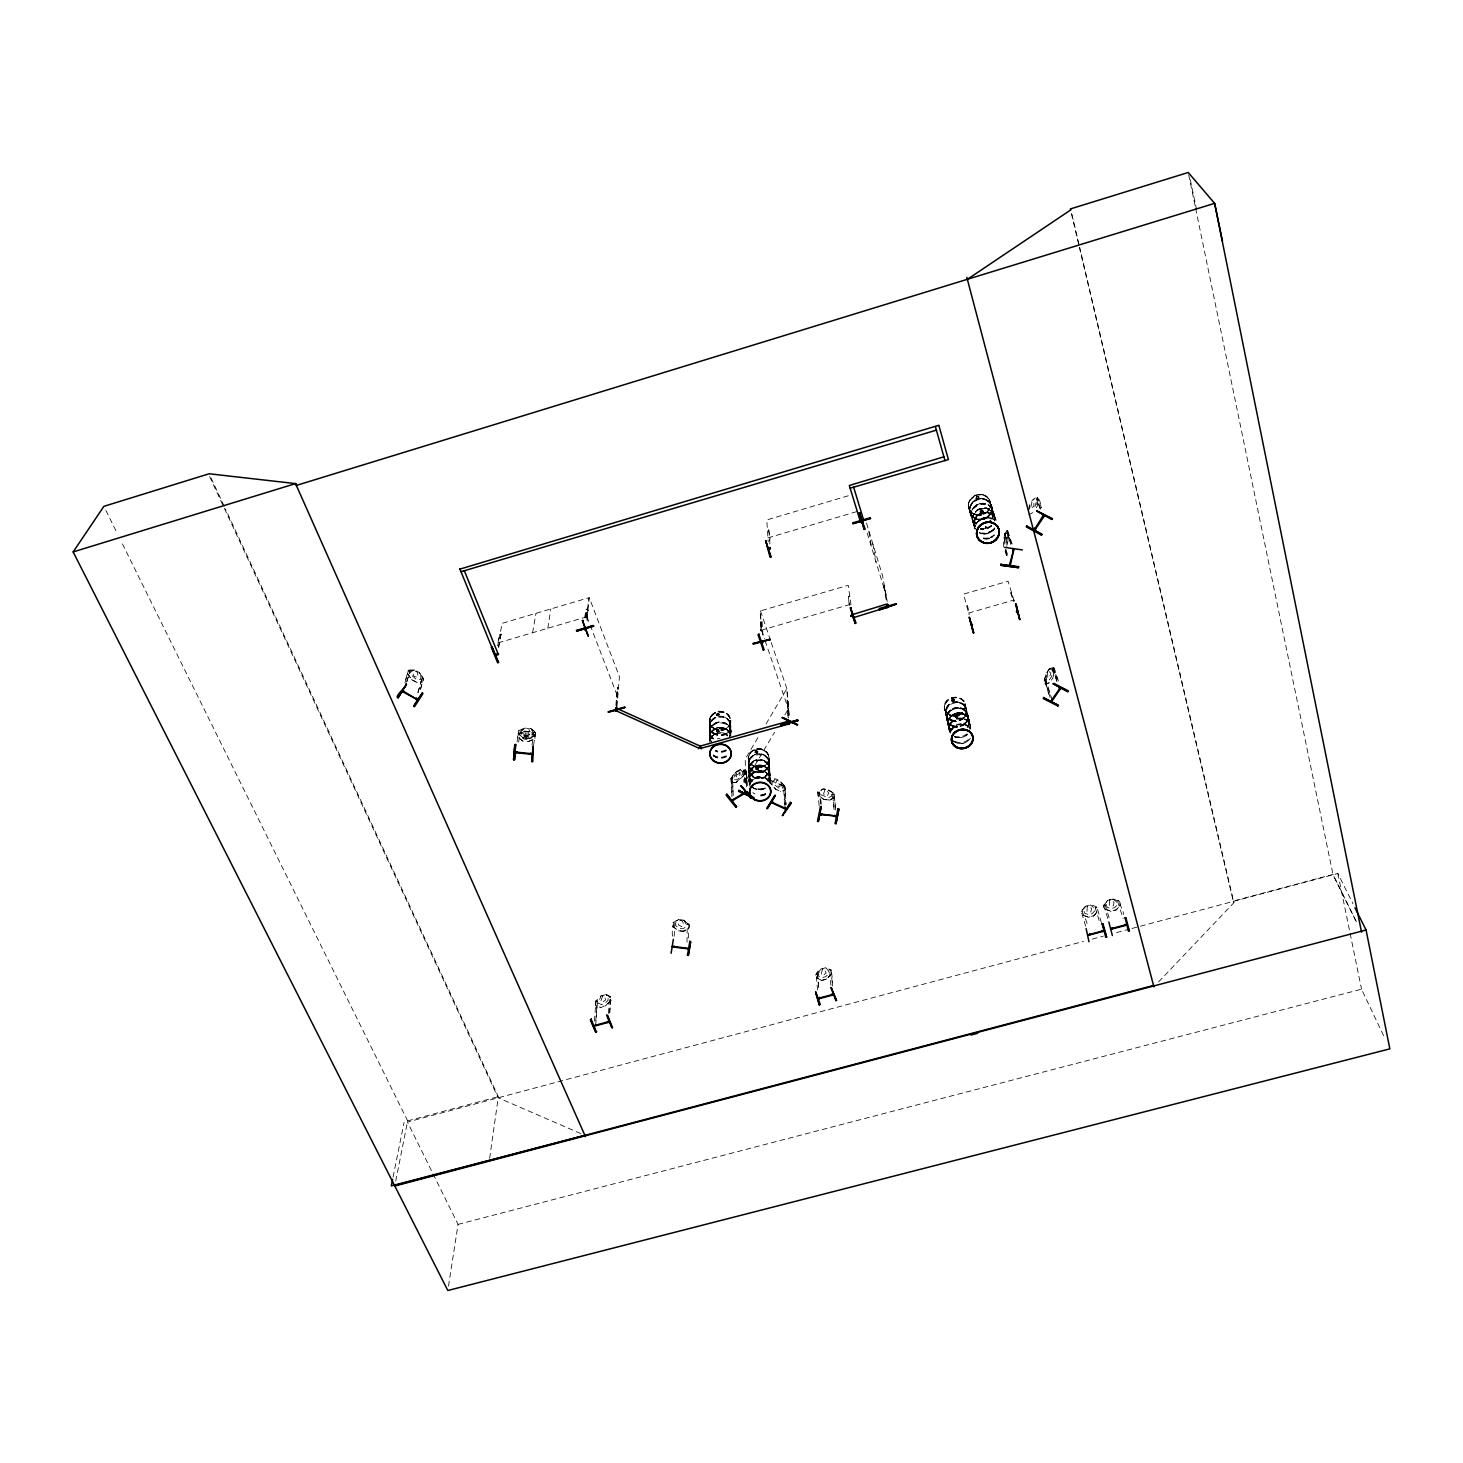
<?xml version="1.0" encoding="UTF-8"?>
<svg xmlns="http://www.w3.org/2000/svg" width="1463" height="1463" viewBox="0 0 1463 1463"><rect width="100%" height="100%" fill="white"/><g stroke="black" fill="none" stroke-linecap="round" stroke-linejoin="round"><path stroke-width="0.75" stroke-dasharray="5 3.75" d="M688.524 938.021L688.835 924.506M672.943 922.732L678.375 919.55L683.751 920.19L689.018 924.488C692.474 930.614 675.028 934.217 688.762 928.292M687.007 942.154L687.281 924.013L689.018 924.488M1006.709 531.929L1010.896 544.547M672.742 936.155C670.694 931.035 675.449 921.727 673.163 922.787L678.448 919.642L683.733 920.337L688.982 924.634M674.205 936.32L674.845 922.678M683.55 931.273L678.101 930.779L672.834 926.426L672.962 922.586M1047.508 672.23L1047.819 677.771L1049.209 677.57L1050.873 673.346L1048.514 670.767L1047.654 672.322M817.652 973.608L818.933 989.683M1008.19 533.574L1007.952 541.785L1008.245 533.428M1003.655 546.979L1003.819 538.658L1004.99 533.154L1007.129 530.539L1005.008 533.3L1006.489 533.446L1007.184 535.604L1006.142 544.437M1030.83 507.076L1032.055 501.535L1034.012 502.266L1033.756 506.216L1031.269 508.301M609.76 1013.128L610.803 996.888L606.084 994.419L608.169 997.638L607.95 1000.509L604.548 1003.673L601.275 1004.551L598.148 1003.161L601.11 995.882L606.066 994.675L610.803 996.888M608.389 1013.493L609.596 997.071M609.577 1012.689L610.839 997.528L609.303 997.473M517.555 737.242C520.737 726.892 516.695 733.877 524.961 728.08L530.63 728.391L535.787 732.268L534.763 738.961L528.454 741.485L522.712 741.174L517.756 737.059M518.121 733.731L523.242 737.974L529.039 738.541L535.275 735.596L530.008 731.793L528.582 728.72L526.735 728.537L521.084 734.225L520.682 736.73L524.12 739.108L527.85 739.473L531.874 737.846L532.258 735.34L530.118 731.555L524.357 731.134L518.121 733.896L523.352 737.901L529.057 738.376L535.092 735.45M522.821 740.936L517.555 737.078M524.357 730.97L525.82 734.115L529.789 733.182L530.027 731.738L524.431 731.226L518.304 733.951M595.788 1020.79L597.306 1000.546M595.624 1025.691L597.562 1001.131L595.77 1000.966L595.514 1004.935L600.251 1007.166M526.186 731.847L528.052 732.03L529.496 735.066L527.155 737.645L523.681 735.98L526.205 731.683M528.454 741.485L534.598 738.742M518.67 730.732L524.888 727.824L521.651 730.897L521.23 733.384L524.65 735.743L528.399 736.108L532.404 734.499L532.788 732.012L530.63 728.391M594.417 1021.156L595.935 1000.948L601.055 995.791L606.157 994.566M534.397 731.921L533.977 732.817L535.787 732.268M535.257 735.761L530.027 731.628M616.38 706.794L617.935 687.573L617.861 689.055M616.965 706.629L619.434 676.692L589.26 597.654L586.809 619.123M615.886 705.44L617.368 687.738M616.453 705.276L617.935 687.573M712.298 714.493C706.135 720.015 711.329 729.909 718.79 730.403M709.994 723.6L710.232 729.287M709.994 729.306L710.25 735.029M709.537 737.663L709.793 734.938M716.669 714.163L717.327 715.425M716.577 730.165L717.181 732.177L719.43 731.079M716.431 730.494L717.236 731.994M717.473 731.427L717.181 730.019M719.339 714.182L717.016 715.114L717.473 713.523M718.9 714.749L717.547 715.352M718.699 731.5L718.717 729.854M722.393 729.324L722.795 728.208M722.612 728.958L723.691 728.355M723.252 728.702L722.375 727.916M730.695 728.044L729.086 720.601M764.308 765.954C754.158 773.122 741.028 756.792 753.098 750.3C763.229 743.003 776.341 759.462 764.289 765.917M748.196 758.584L748.434 756.17M748.325 763.814L748.8 760.998M748.526 769.666L749.751 764.875L753.555 761.235M749.019 766.831L748.544 769.666L750.354 774.567M749.001 772.61L749.221 777.694M749.403 777.804L749.403 783.144M754.89 752.439L755.31 751.031M756.133 768.185L757.359 767.782M757.852 751.525L757.212 753.024M758.017 751.945L756.901 753.354L755.146 752.64M758.255 768.331L757.413 769.227M757.468 767.252L758.328 769.611L755.676 768.971M758.767 768.569L757.578 769.812M762.058 766.082C760.943 764.582 761.455 766.813 761.455 765.076M769.063 765.716L769.538 762.936M769.373 771.586L769.154 765.954M769.849 776.78L770.141 774.11M769.959 782.595L769.721 776.908M1029.22 509.49L1029.842 504.351C1034.414 495.628 1039.955 494.366 1040.998 507.46M586.535 617.624L588.931 597.709L502.175 623.311L497.603 645.786M587.157 621.062L587.888 609.193L586.06 609.669L585.035 618.063M584.834 617.532L585.858 609.138L587.559 609.248M586.334 617.093L587.358 608.718M586.297 617.733L587.303 609.358L588.4 610.565M489.648 1158.312L498.334 1096.665L225.467 508.959M968.232 505.302L968.689 502.577M969.494 509.636L970.06 506.655M970.902 514.482L971.469 511.501M972.273 519.146L972.657 516.165M945.683 711.713C936.558 694.029 973.297 692.456 964.08 710.908M975.858 498.261L976.717 496.451L978.729 496.597M944.312 706.995L944.696 704.526M976.461 497.841L976.717 496.908M974.139 520.59L974.047 525.93L971.633 517.591M945.884 709.281L945.848 714.035M978.528 498.005L978.29 496.743M979.076 497.639L972.895 501.955L969.914 506.856M946.579 717.693L947.11 714.932M948.097 720.381L947.75 723.106C948.079 714.401 959.838 709.902 966.257 715.498M980.173 512.416L980.484 510.441L982.935 510.331M980.064 511.538L982.459 510.806M980.594 511.099L982.752 513.294L981.015 513.714M533.574 745.252L535.586 732.286M951.883 699.808L952.98 700.923M952.029 700.32L952.724 699.223M982.112 513.092L980.96 513.824M949.396 725.52L949.213 730.842M985.129 512.361L982.203 513.531M982.697 511.264L980.978 512.928L980.119 511.922M955.01 716.395L955.869 715.078M532.038 745.088L533.958 731.847M448.501 1286.105L458.047 1224.385L407.446 1122.048L1083.406 941.44M956.29 714.346L956.235 714.913M985.696 527.594L986.501 527.247M957.753 716.01L964.117 710.927M956.381 714.456L957.643 715.005L957.899 713.834M990.652 504.388C990.817 517.628 968.25 519.255 968.287 505.32M991.457 511.721L991.567 506.399M992.042 508.74L990.341 514.208M993.121 516.348L992.133 508.283L987.854 504.479M547.802 628.267L550.838 608.955M994.511 520.773L994.95 518.012M966.257 713.962L966.44 708.714L963.495 704.343M967.573 719.595L968.104 716.852L966.531 721.826M969.311 721.991L967.866 727.074M672.834 926.426L678.192 930.687L683.477 931.163M680.13 920.465L681.904 920.538L683.623 923.885L681.776 926.737L678.357 924.89L680.149 920.318M683.751 920.19L686.202 924.195L686.165 926.957L682.654 928.749L679.161 928.347L675.687 925.713L675.741 922.952L678.448 919.642M518.615 742.125L520.426 730.933M517.061 741.96L518.853 730.622M532.605 632.729L535.933 613.344M819.152 805.692L817.799 791.922L822.956 789.051L828.479 789.746C845.779 802.62 821.456 781.205 820.688 792.16L820.926 794.738L828.351 797.701L831.679 796.11L831.423 793.531L828.405 789.819M834.459 797.408L829.503 800.224L823.943 799.511L818.11 795.378L817.817 791.776M820.45 803.681L819.682 791.995M824.821 789.965L823.541 794.025L827.217 795.799L828.753 793.184L826.613 790.203M823.943 799.511L818.146 795.214M395.723 1181.08L407.665 1120.896L121.082 541.182M829.503 800.224L834.477 797.244M834.111 809.752L832.575 793.824M835.611 809.953L834.129 793.86L832.922 793.495M498.462 646.975L501.059 634.137L499.578 634.576L497.402 645.256M498.682 647.506L501.059 634.137M393.072 1177.13L404.062 1122.468M1087.283 906.402L1086.991 911.54L1090.776 912.052L1091.636 908.578L1088.984 905.944L1087.32 906.548M1004.112 544.145L1005.172 533.172M1007.532 532.422L1007.093 530.74L1011.5 544.638M1006.928 545.461L1007.769 541.749L1006.709 547.162M420.32 689.457L423.667 678.631L419.442 672.651L414.194 669.963L408.305 670.219L405.233 681.228M420.613 689L423.484 678.558M417.833 692.822L421.984 677.936M418.125 692.365L422.204 677.808M1053.598 667.366L1054.786 670.603L1052.683 678.32L1049.52 682.746L1045.35 684.209L1044.18 680.917L1046.283 673.273L1049.446 668.719L1053.744 667.439L1049.446 668.719M406.623 681.996L410.079 671.151M406.915 681.539L409.933 671.133L408.415 670.511M404.94 682.819L408.47 670.347L409.512 671.718M1038.328 500.053C1032.073 517.116 1041.107 502.284 1037.194 497.457L1041.528 507.734M1028.251 510.203L1029.915 504.461M1034.853 506.82L1036.353 501.974L1035.585 499.889L1033.171 499.651M1096.957 907.261C1092.879 904.317 1083.809 903.695 1083.937 910.644L1084.723 913.369L1088.819 914.631L1092.239 913.698L1094.982 910.626L1094.178 907.883L1090.575 905.012L1085.363 906.31L1081.194 911.339L1085.747 926.317M1052.702 668.682L1057.42 683.075M822.425 969.128L821.218 974.413L822.956 975.437L826.193 973.078L824.09 968.671L822.48 969.256M709.774 718.863L710.707 716.541M709.738 723.947L710.89 721.387M709.756 729.653L710.908 727.093M716.193 714.31L718.132 713.213M716.705 714.84L718.004 713.761M719.266 714.822L718.278 715.992L716.523 715.261M710.945 737.791L709.774 740.388A10.79 9.546 -0.5 0 1 717.126 733.201A10.625 9.4 -0.5 0 1 727.568 735.011M718.845 731.025L717.4 731.537L716.907 730.147M716.925 730.933L717.62 729.763M729.616 725.209C734.901 716.248 722.137 707.543 714.401 712.847M729.562 730.604L730.714 728.062M729.671 736.346L731.079 731.281L729.196 726.288M748.581 761.327L751.251 756.938M748.599 761.345L749.714 758.858M748.818 767.179L749.934 764.692M757.084 751.379L755.42 752.055L756.664 750.958M757.359 751.744L757.505 750.958M748.983 772.811L749.97 770.269M750.336 775.646L748.91 780.657L749.641 783.491M749.403 784.168L754.231 778.17M758.108 768.569L756.901 769.245M768.13 767.892L769.245 765.405L764.527 771.294M768.441 773.762L769.575 771.275M768.861 779.102L769.867 776.579M968.652 502.559L969.841 499.999M971.322 511.703L972.602 508.996M977.43 498.554C974.248 497.841 980.429 499.633 978.052 496.56M978.601 497.804L977.43 498.7M975.272 518.067L973.919 526.387M982.551 511.776L982.496 510.477M983.063 512.16L983.227 511.008M985.477 526.79L985.33 527.942M986.848 527.375L985.148 527.448M976.717 523.644A11.174 10.259 -21.4 0 1 972.858 509.654A11.174 10.259 -21.4 0 1 988.037 505.21A11.174 10.259 -21.4 0 1 991.859 519.219L993.212 510.843M991.877 519.091L993.139 516.402M951.48 699.954L953.016 699.168M952.541 699.533L953.309 701.161L953.492 699.223M946.963 715.151L948.152 712.7M953.894 700.686L953.785 699.277M951.7 700.923L953.839 701.49L954.479 699.771M948.079 720.381L949.194 718.022M949.268 725.739L950.456 723.271M955.595 715.59L955.065 716.76M957.588 714.493L956.729 714.474M957.991 714.694L957.442 713.523M950.511 731.555L951.718 729.068M957.954 716.852L957.168 714.968L957.625 716.047M965.196 716.157L966.385 713.743M967.793 726.837L968.908 724.478M602.683 995.937L600.726 1001.295L602.207 1002.356L605.609 999.979L604.31 995.48L602.738 996.065M757.925 737.645L745.197 759.187L746.039 784.607M766.027 723.947L786.838 688.726L788.776 717.839M745.911 780.474L774.567 732.231M784.899 714.877L788.338 709.08M788.155 717.839L787.752 701.015L789.417 716.852M747.337 785.759L746.331 770.855L746.624 786.948M788.264 701.252L787.003 702.222M746.148 772.263L746.843 771.092M770.599 780.291L785.192 786.783L785.43 790.221L780.657 791.538L775.683 789.215L780.748 791.392M784.479 804.303L783.638 786.271L784.954 786.893L786.106 804.449M785.832 804.906L785.046 786.747M770.471 779.944L770.58 783.51L775.756 789.179L770.818 783.418C766.63 778.846 779.742 777.091 773.049 781.151L773.177 783.729L779.742 788.758L782.796 788.191L780.035 781.169C792.818 795.872 779.98 778.389 775.079 778.974M778.353 781.004L776.853 780.126L775.555 783.802L778.791 786.6L780.346 786.033L778.444 780.858M407.574 673.492L411.524 679.582L416.736 682.435L422.716 681.996M414.248 670.091L408.214 670.365M415.785 671.407L417.54 672.175L418.107 677.241L414.395 676.638L413.115 674.498L415.876 671.261M411.524 679.582L416.772 682.16M414.34 669.944L410.975 671.7L410.298 674.114L416.498 679.71L420.32 679.6L420.96 677.186L419.442 672.651M1040.12 508.795L1036.462 498.901L1037.34 497.585M1040.632 509.087L1036.974 499.194L1037.852 497.859M1049.593 668.792L1046.374 673.273L1044.18 680.917M1044.472 680.844L1045.826 679.893L1052.281 700.338M1053.634 667.64L1052.592 668.847L1057.255 681.301M1050.141 697.485L1044.984 681.1L1045.826 679.893M1053.287 669.121L1053.488 667.53L1058.279 681.831M735.724 782.559C750.336 769.154 749.257 770.946 735.834 782.687L731.116 782.028L730.933 778.481L735.468 772.336L740.26 769.666L744.996 770.269M731.994 796.494L731.628 778.993C731.774 774.86 739.217 767.27 744.886 770.123L745.325 785.613M710.707 721.552L714.493 717.894M710.725 727.257L712.426 725.154M710.744 737.974L712.481 735.852M719.302 731.409L717.62 732.122M723.563 728.867L722.265 729.068M729.653 725.227L725.904 728.83M728.025 732.542L729.726 730.439M749.952 770.489L753.738 766.649M969.786 499.962L976.681 494.787M750.172 775.811L753.975 772.171M761.93 766.246L760.449 765.478L761.29 766.356M978.601 498.718L978.875 496.908M972.493 509.069L979.424 503.821L988 504.516M989.463 509.161C983.173 505.759 974.413 509.325 972.694 516.366L975.73 511.483M768.605 773.598L764.82 777.182M975.163 518.14C975.382 514.537 987.013 513.092 981.947 510.203M981.399 512.8L981.783 513.769M768.898 778.883L767.252 780.876A10.442 9.162 -2.5 0 0 766.539 767.856A10.442 9.162 -2.5 0 0 751.763 768.514A10.442 9.162 -2.5 0 0 752.348 781.461M767.252 781.096L768.898 779.121M976.644 523.132C980.338 517.134 989.409 515.287 994.749 520.151M987.232 511.922L989.025 509.691M988.567 516.384L986.245 518.14L990.433 514.135M985.184 526.863L986.153 526.845M985.623 527.064L986.995 527.229M992.92 530.447L994.822 528.161A11.466 10.497 -21.1 0 1 979.259 532.697L982.02 533.648M1103.834 905.451C1108.387 903.823 1100.341 906.182 1104.711 909.108L1111.075 911.358L1116.415 909.931L1120.475 904.719C1120.384 898.575 1112.081 898.099 1107.82 900.531L1103.596 905.469L1107.656 900.312L1112.996 899.032L1119.195 901.318C1116.306 900.659 1124.169 909.145 1123.328 914.448M1093.794 915.893L1098.018 910.754L1093.903 915.966L1088.545 917.264L1082.254 914.997L1088.6 917.136L1093.757 915.747M1081.248 911.486L1085.473 906.383M948.591 705.075L945.354 712.042L947.055 717.108M948.061 712.774L949.834 710.689M949.231 718.242C952.888 711.585 963.879 710.762 967.957 717.419L967.775 714.346M950.365 723.344L952.157 721.259M957.588 716.523L955.485 716.376L956.637 717.236M951.627 729.141L953.419 727.056M963.532 718.15L965.287 716.102M964.83 723.819L966.604 721.753M831.368 973.773L826.833 979.058L821.657 980.448L816.208 977.887L821.731 980.338M831.533 973.773L826.686 978.857M817.561 990.049L816.171 974.23C828.296 962.819 812.44 972.749 816.427 977.961M1158.605 981.892L1233.894 902.671L1079.767 247.631M948.152 725.429L949.359 730.311L947.256 720.619L948.28 722.777M605.298 1006.05C622.25 988.641 598.696 1016.675 595.624 1004.715M976.644 496.945L977.814 496.615M975.693 511.447L978.089 509.691M712.262 714.474L714.419 712.902M982.478 512.087L981.344 512.288M718.607 715.663L719.229 714.127M712.335 725.191L714.529 723.582M712.335 730.714L717.053 727.769A10.57 9.363 -0.5 0 1 730.915 736.255L730.823 731.756L730.586 734.152L725.319 728.373M986.629 527.759L985.55 527.942M712.371 735.889L714.584 734.261M991.585 525.875L983.52 529.332M992.975 530.447L984.892 533.904M725.941 734.097L728.117 732.488M751.159 756.993L753.317 755.42M751.58 768.459C756.828 762.955 766.996 764.655 769.684 771.897M955.814 715.535L956.93 715.224M731.153 781.791L731.189 778.554L732.542 777.822L733.256 795.726M731.628 778.993L732.872 778.243M744.246 782.449L744.886 770.123L730.933 778.481M687.683 924.305L688.78 924.653M817.506 973.681L816.171 974.23M743.497 770.69L743.917 782.028M1028.69 514.921L1032.805 512.599M973.937 495.92C979.68 492.373 988.458 494.805 990.268 501.663M976.863 496.615L978.601 497.237M976.699 505.009L979.424 503.839M978.07 509.636L986.72 508.246M979.405 514.043L982.715 513.056M975.071 518.634L980.685 519.804A11.302 10.369 -21.6 0 1 970.737 505.284A11.302 10.369 -21.6 0 1 989.463 502.175A11.302 10.369 -21.6 0 1 983.557 519.292L986.281 518.158M983.465 538.713L992.133 537.287M725.922 728.867L717.912 730.165M755.566 750.812L756.773 750.629M756.7 752.585L757.176 751.013M755.639 752.494L757.011 752.75M756.517 767.709L758.694 768.203M953.766 701.326L952.614 701.509M1105.04 904.664L1109.905 920.337M945.683 711.75L952.12 715.882L960.185 714.584M1045.185 684.117L1049.355 682.672M829.722 970.39L831.039 970.225L832.429 985.568M848.284 495.774L766.777 519.95L768.203 541.804M767.947 537.872L857.629 511.355M498.206 642.842L586.645 616.837M768.843 529.771C766.374 529.46 771.714 534.909 769.575 540.798M761.181 630.242L850.936 604.201M501.26 634.668L499.578 634.576M968.524 613.07L1013.877 600.013M883.615 585.84L886.578 602.244M849.345 604.859L848.174 596.593L849.692 596.173L848.339 597.123L849.509 605.408M760.614 622.068C763.668 620.531 757.797 626.365 761.053 630.516M760.925 630.974L761.053 622.36L761.839 630.059M761.51 623.732L760.467 622.525M788.045 715.773L787.478 700.027L788.484 717.089M1011.719 593.082L1010.805 592.771L1014.261 601.311M967.336 605.316L969.658 614.167M609.193 997.345L610.656 997.108M597.562 1001.131L596.026 1001.076M825.845 967.756L820.67 969L818.567 973.444L818.786 976.26L822.334 977.613L825.662 976.717L828.771 973.572L828.515 970.755L825.717 967.738L831.24 970.134L825.79 967.61M817.707 974.303L816.08 974.102M826.778 978.93L821.657 980.448M1117.677 901.537L1123.109 918.599M1082.876 911.083C1080.133 910.407 1088.179 921.361 1087.283 926.39M407.665 1120.896L498.334 1096.665M1071.373 213.397L1233.254 901.08L1332.976 874.435L1356.622 922.184M1092.239 939.081L1103.285 936.137M1116.525 932.589L1129.783 929.042M1131.996 928.456L1337.84 873.466L1352.964 903.75M458.047 1224.385L1361.541 989.189L1383.998 1036.517M972.804 521.724L973.736 524.431M977.924 499.304L975.949 498.17M983.447 529.131L991.512 525.674A11.283 10.332 -21.3 0 1 980.649 528.966L983.502 529.277L980.521 528.875M986.428 538.914L989.372 538.439M718.242 715.809L717.089 715.736M717.053 728.007L722.649 727.532L727.641 730.037M717.437 729.488L719.046 729.799M952.632 698.893L953.858 698.985M756.28 765.807L764.436 766.393M710.158 739.949L710.122 739.949A10.625 9.4 -0.5 0 1 717.181 733.018A10.79 9.546 -0.5 0 1 727.696 735.231L725.374 733.786M758.291 748.818L761.016 749.019M756.883 769.538L758.218 768.075M717.711 713.194L718.882 713.542M719.851 727.55L723.015 727.824M985.111 512.361L990.835 513.55M981.947 533.666L984.91 533.904M979.57 494.311L982.459 494.549M534.013 732.286L535.549 732.451M823.962 799.365L829.539 800.06M819.408 792.672C816.994 788.85 822.773 802.236 820.761 805.381M832.484 794.336L833.965 794.519M1005.191 533.337L1006.197 544.236M1004.898 535.513L1006.306 537.36L1005.118 542.718L1004.514 537.305M731.116 782.028L735.834 782.687M832.776 793.458L834.203 809.258M718.461 729.708L718.9 730.348M954.333 736.547L956.93 737.389L954.315 736.566A10.844 9.51 -12.9 0 0 967.317 734.444M957.479 715.005L956.455 714.639M962.563 718.315L967.427 720.601M956.381 717.217L955.668 716.596M956.217 717.565L955.156 716.651M963.898 724.094L970.536 728.355M953.291 721.04L948.518 718.79M951.974 725.886L954.553 726.727M958.85 702.149L963.66 704.435M960.149 707.763L962.727 708.622M977.814 519.566L972.749 517.061L969.878 512.416M977.229 498.755L976.498 498.097M986.684 508.008L993.542 512.928L991.749 510.55M981.344 512.58L980.667 511.849M990.597 503.437L983.794 498.755L976.114 498.517M983.721 498.755L986.483 499.724M1049.428 668.865L1051.952 669.761L1052.72 672.139L1051.294 676.967L1049.245 679.929L1046.575 680.99L1046.52 673.364M580.756 1133.569L498.17 1097.799L209.648 476.627M783.363 786.728L784.68 787.332M785.046 808.234L784.003 786.07M1044.984 681.1L1049.629 697.211M1054.512 670.639L1052.446 678.229M606.066 994.675L610.693 997.089M422.021 677.753L423.356 678.686M421.691 678.393L423.081 679.143M713.176 755.639L715.517 757.066M754.725 788.685L752.439 787.313A10.68 9.363 -2.5 0 0 765.368 788.21M756.115 768.422L756.664 769.447M764.966 777.676L769.099 780.986M754.048 771.769L749.989 768.532M752.037 776.268L754.286 777.639L750.208 774.402M764.125 760.76L766.411 762.168M713.066 733.164L715.37 734.572M764.655 771.678L768.77 774.988M725.227 723.106L727.532 724.532L725.209 723.106M763.832 754.926L766.118 756.334M725.118 717.4L727.422 718.827M953.346 740.973L955.65 742.418M949.761 724.478L952.029 725.922M954.608 699.826L953.748 699.607M952.212 701.563L951.553 700.594M962.672 708.586L967.738 714.31M990.853 513.568L996.102 519.877M990.689 513.513L993.176 515.177M982.24 510.294L982.386 510.569M980.521 512.58L982.203 513.092A11.466 10.497 -21.1 0 1 996.065 520.06M985.148 495.482L987.434 497.054M530.539 728.483L535.769 732.433M1112.904 899.014L1116.562 901.866L1117.421 904.591L1114.715 907.663L1111.277 908.596L1107.144 907.353L1106.302 904.628L1107.656 900.312M740.095 769.666L742.418 771.604M711.347 731.317L713.139 733.182L711.237 731.262M711.274 736.986L713.158 738.925A10.534 9.345 -0.4 0 1 711.914 726.544A10.534 9.345 -0.4 0 1 725.922 724.295A10.534 9.345 -0.4 0 1 729.653 736.474M711.256 737.005L713.139 738.943M749.824 763.174L751.58 765.003M756.024 769.703L755.603 768.624M727.458 724.478L729.36 726.453M766.722 767.563L770.105 774.348M727.641 729.818L731.153 736.492M766.045 756.28L767.892 758.2M727.349 718.772L729.251 720.747M768.203 764.033L766.338 762.095L769.373 766.265M946.799 716.87L948.664 718.882M949.889 724.551L946.963 720.235M949.14 727.678L950.877 729.818M955.302 716.98L957.46 717.547L957.954 715.498M967.281 720.509L970.243 724.898M964.812 709.957L967.427 713.981L966.33 709.226L967.409 713.926M972.383 519.804L974.395 522.035M969.731 510.514L971.487 512.599M971.231 515.086L972.968 517.152M988.586 501.206L990.305 503.272M990.104 506.015L991.841 508.1M992.956 515.067L996.084 519.895A11.466 10.497 -21.1 0 0 980.777 513.385A11.466 10.497 -21.1 0 0 975.09 528.746M738.669 771.147L740.223 774.476L737.206 777.621L735.651 775.701L737.151 772.062M743.917 771.568L744.832 770.379L744.941 773.726M735.468 772.336L733.42 779.633L736.511 779.834L739.565 778.005L742.509 774.183L742.436 771.623M419.332 672.687L423.575 678.759M407.391 673.419L411.633 679.545M710.03 728.995L711.365 731.39M710.049 734.737L711.402 737.133M749.221 777.493L750.391 779.688M750.391 779.944L748.727 775.043M750.153 768.678L748.343 763.869M768.624 774.823L769.959 777.237M767.746 758.053L769.52 762.881A10.534 9.253 -2.5 0 1 753.994 771.44A10.534 9.253 -2.5 0 1 753.335 755.402A10.534 9.253 -2.5 0 1 769.447 762.753M1333.854 876.483L1356.676 922.604M105.903 510.441L117.04 532.989M965.105 706.135L966.092 708.348M967.921 717.199L969.036 719.705M968.908 722.32L969.914 724.551M211.056 477.907L224.516 506.893M971.395 516.786L970.207 512.727L971.267 515.159M982.185 512.818L982.295 513.111A11.466 10.497 -21.1 0 0 974.065 526.497M990.268 503.217L991.658 505.96A11.302 10.369 -21.6 0 1 977.668 519.292A11.302 10.369 -21.6 0 1 972.95 501.937A11.302 10.369 -21.6 0 1 991.567 505.887M991.804 508.045L992.847 510.514L991.567 506.454M993.523 512.708L994.639 515.451M1233.254 901.08L1233.894 902.671M586.974 616.783L589.406 623.11M590.211 625.231L617.77 696.937M770.489 640.373L760.431 610.729L761.491 630.791M771.202 642.495L787.003 689.055L789.051 716.943M761.455 630.004L764.381 638.6M765.112 640.739L788.502 709.409M786.911 700.174L787.332 701.49M1054.128 667.896L1058.791 682.105M1007.861 530.941L1012.506 545.169M1007.129 530.539L1011.902 545.096M1005.941 549.558L1007.897 555.739M1005.337 549.485L1007.952 557.714M990.122 501.791A11.101 10.204 -21.8 0 1 976.479 514.994A11.101 10.204 -21.8 0 1 971.816 497.914A11.101 10.204 -21.8 0 1 990.122 501.791L991.329 505.649A11.119 10.204 -21.6 0 1 977.631 518.853A11.119 10.204 -21.6 0 1 972.986 501.772A11.119 10.204 -21.6 0 1 991.311 505.649M993.084 511.3L995.736 519.566A11.283 10.332 -21.2 0 0 980.759 513.239A11.283 10.332 -21.2 0 0 975.163 528.362M1005.611 551.039L1007.568 557.22M1005.008 550.948L1007.623 559.195M1045.314 679.637L1050.489 695.986M1014.115 600.781L1008.062 581.232L963.587 594.088L968.89 614.369M1010.805 592.771L1013.493 601.531M1103.742 905.323L1108.479 920.721M866.498 523.096L882.573 575.764L887.218 601.421M867.212 533.135L885.956 594.508M1101.346 922.623L1096.921 907.115M1095.129 907.316L1099.792 922.568M970.225 512.727L971.414 516.768M974.065 525.912L971.066 514.135M1104.839 908.889L1111.13 911.248L1116.269 909.712L1120.475 904.719M1071.922 214.293L1079.237 245.418M944.824 709.336L945.866 713.999M946.031 714.95L947.073 719.668L946.744 717.291M1190.297 179.693L1196.569 209.428M709.537 737.425L710.049 740.132M1337.84 873.466L1361.541 989.189M1188.688 174.719L1195.143 206.009M1195.6 208.24L1332.976 874.435M730.238 722.722L730.695 725.136M748.581 764.253L749.038 766.612M749.239 772.482L748.8 770.123L749.166 780.181M768.843 760.102L769.264 762.461A10.369 9.107 -2.5 0 1 754.067 770.964A10.369 9.107 -2.5 0 1 753.408 755.201A10.369 9.107 -2.5 0 1 769.264 762.424L768.971 757.578A10.332 9.107 -2.5 0 0 753.207 750.373A10.332 9.107 -2.5 0 0 753.847 766.118A10.332 9.107 -2.5 0 0 769.026 757.596A10.296 9.071 -2.5 0 0 753.226 750.373A10.296 9.071 -2.5 0 0 753.884 766.063A10.296 9.071 -2.5 0 0 768.971 757.578M884.201 585.675L887.163 602.079M872.826 543.815L876.044 562.085M868.821 531.581L871.637 547.637M947.713 722.905L948.097 725.611M946.707 717.291L946.927 720.217M851.045 604.969L848.211 585.31L760.175 610.967L761.235 631.047M970.463 727.861L970.115 725.447L970.481 727.861A10.68 9.363 -12.9 0 0 958.539 719.046A10.68 9.363 -12.9 0 0 949.578 731.244M968.981 719.485L969.329 722.192M966.312 709.208L966.622 711.603A10.515 9.272 -13.1 0 1 950.859 720.363A10.515 9.272 -13.1 0 1 951.023 704.215A10.515 9.272 -13.1 0 1 966.641 711.64M970.28 724.935L970.591 727.422M972.237 518.963L972.621 521.907M969.658 509.289L969.987 511.94M969.512 509.654L969.841 512.379M994.621 515.232L994.986 518.176M991.695 505.997L992.024 508.722M990.305 501.644L990.597 504.369M834.129 793.86L835.702 809.441M832.593 986.007C832.209 963.77 827.637 966.421 831.203 986.373M817.25 973.48L818.786 989.244M769.026 530.319L770.05 545.772M771.915 780.895L772.153 785.284M762.113 621.647L763.211 639.057M769.319 763.412A10.369 9.125 -2.5 0 1 754.103 771.952A10.369 9.125 -2.5 0 1 753.445 756.17A10.369 9.125 -2.5 0 1 769.319 763.412L769.593 768.276A10.442 9.162 -2.5 0 1 754.286 776.853A10.442 9.162 -2.5 0 1 753.628 760.998A10.442 9.162 -2.5 0 1 769.593 768.276A10.406 9.144 -2.5 0 1 754.305 776.835A10.406 9.144 -2.5 0 1 753.646 761.016A10.406 9.144 -2.5 0 1 769.575 768.276M769.629 769.264A10.424 9.144 -2.5 0 1 754.341 777.841A10.424 9.144 -2.5 0 1 753.683 762.004A10.424 9.144 -2.5 0 1 769.629 769.264A10.442 9.162 -2.5 0 1 754.323 777.859A10.442 9.162 -2.5 0 1 753.664 761.985A10.442 9.162 -2.5 0 1 769.648 769.264L770.178 779.249M770.215 780.254L770.379 782.76M748.361 758.511L748.562 763.339M748.581 764.326L748.763 769.191M749.166 781.187L749.367 786.198M746.331 770.855L746.825 785.521M732.542 777.822L732.926 795.305M730.567 720.326L730.714 725.063M731.299 778.572L731.665 796.073M709.738 721.259L709.774 725.995M709.738 726.946L709.774 731.701M709.756 732.67L709.793 742.454M750.647 780.181A10.424 9.144 -2.5 0 1 753.152 767.984A10.424 9.144 -2.5 0 1 767.179 768.971A10.424 9.144 -2.5 0 1 767.106 781.333M749.495 783.235A10.68 9.363 -2.5 0 1 759.279 771.001A10.68 9.363 -2.5 0 1 770.105 782.339M749.659 783.546A10.515 9.217 -2.5 0 1 759.297 771.495A10.515 9.217 -2.5 0 1 769.959 782.65M765.295 788.429A10.515 9.217 -2.5 0 1 752.567 787.533M750.647 785.137A10.68 9.363 -2.5 0 1 752.494 773.177A10.68 9.363 -2.5 0 1 766.228 772.574A10.68 9.363 -2.5 0 1 769.117 784.314M765.35 787.899A10.68 9.363 -2.5 0 1 754.707 788.374M749.623 782.54A10.515 9.199 -2.5 0 1 759.26 770.489A10.515 9.199 -2.5 0 1 769.904 781.644M762.753 788.447A10.515 9.199 -2.5 0 1 754.78 787.899M765.588 794.5A10.57 9.253 -2.5 0 1 757.633 795.762M750.61 782.522A10.57 9.253 -2.5 0 1 759.571 777.493A10.57 9.253 -2.5 0 1 768.935 781.717M765.661 794.263A10.735 9.381 -2.5 0 1 757.578 795.561M749.477 784.424A10.735 9.381 -2.5 0 1 758.145 777.127A10.735 9.381 -2.5 0 1 769.063 781.279M765.661 793.952A10.735 9.381 -2.5 0 1 757.578 795.25M749.477 784.113A10.735 9.381 -2.5 0 1 758.127 776.816A10.735 9.381 -2.5 0 1 769.044 780.968M765.551 793.476A10.57 9.235 -2.5 0 1 757.596 794.738M755.018 793.934A10.57 9.235 -2.5 0 1 752.768 792.58M749.623 783.784A10.57 9.235 -2.5 0 1 758.145 776.615A10.57 9.235 -2.5 0 1 768.88 780.712M713.121 738.888A10.698 9.491 -0.4 0 1 711.786 726.123A10.698 9.491 -0.4 0 1 726.014 723.819A10.698 9.491 -0.4 0 1 729.799 736.2M711.439 741.942A10.625 9.4 -0.5 0 1 717.126 727.879A10.625 9.4 -0.5 0 1 730.951 736.383M711.457 741.796A10.57 9.363 -0.5 0 1 717.126 727.788M713.231 738.157A10.515 9.327 -0.4 0 1 711.914 725.593A10.515 9.327 -0.4 0 1 725.922 723.325A10.515 9.327 -0.4 0 1 729.635 735.505M713.103 738.596A10.698 9.491 -0.4 0 1 711.786 725.831A10.698 9.491 -0.4 0 1 726.014 723.527A10.698 9.491 -0.4 0 1 729.781 735.907M710.287 740.461A10.588 9.363 -0.5 0 1 717.144 728.647A10.588 9.363 -0.5 0 1 730.458 734.719M710.25 740.15A10.625 9.4 -0.5 0 1 718.479 728.007A10.625 9.4 -0.5 0 1 730.97 736.803M726.16 750.848A10.643 9.4 -0.5 0 1 715.553 751.305M710.03 740.991A10.643 9.4 -0.5 0 1 717.181 733.987A10.643 9.4 -0.5 0 1 727.586 735.98M726.142 749.861A10.625 9.4 -0.5 0 1 715.553 750.318M726.233 750.336A10.79 9.546 -0.5 0 1 715.48 750.793M726.233 755.768A10.68 9.436 -0.5 0 1 713.304 754.853M717.217 738.87A10.68 9.436 -0.5 0 1 719.961 738.431M726.343 756.243A10.863 9.583 -0.5 0 1 713.194 755.31M726.251 756.773A10.698 9.436 -0.5 0 1 713.304 755.841M957.296 726.91A10.735 9.455 -13.1 0 1 947.731 713.798A10.735 9.455 -13.1 0 1 965.598 710.927A10.735 9.455 -13.1 0 1 960.057 726.471M951.023 729.525A10.625 9.345 -13 0 1 950.493 716.852A10.588 9.308 -13 0 1 964.647 714.566A10.625 9.345 -13 0 1 967.628 726.855A10.588 9.308 -13 0 0 964.647 714.602A10.625 9.345 -13 0 0 950.493 716.852A10.588 9.308 -13 0 0 951.041 729.47A10.588 9.308 -13 0 1 950.511 716.87A10.588 9.308 -13 0 1 964.647 714.602A10.588 9.308 -13 0 1 967.61 726.818M950.968 729.141A10.588 9.308 -13 0 1 950.438 716.504A10.588 9.308 -13 0 1 964.574 714.237A10.588 9.308 -13 0 1 967.518 726.471M957.241 726.617A10.735 9.455 -13.1 0 1 947.677 713.505A10.735 9.455 -13.1 0 1 965.543 710.634A10.735 9.455 -13.1 0 1 960.002 726.16M951.133 730.019A10.625 9.345 -13 0 1 950.603 717.345A10.625 9.345 -13 0 1 964.775 715.078A10.625 9.345 -13 0 1 967.738 727.349M951.169 729.982A10.588 9.308 -13 0 1 950.072 718.04A10.588 9.308 -13 0 1 963.166 714.365A10.588 9.308 -13 0 1 968.78 725.026M951.041 729.763A10.662 9.381 -13 0 1 950.511 717.035A10.662 9.381 -13 0 1 964.739 714.749A10.662 9.381 -13 0 1 967.72 727.074M950.401 733.219A10.844 9.51 -12.9 0 1 957.058 718.882A10.844 9.51 -12.9 0 1 970.554 727.55M967.281 734.682A10.68 9.363 -12.9 0 1 954.479 736.749M950.42 732.506A10.662 9.363 -13 0 1 958.32 718.095A10.662 9.363 -13 0 1 969.841 729.379M967.061 733.713A10.662 9.363 -13 0 1 956.82 736.584M966.403 742.125A10.735 9.4 -12.9 0 1 953.565 741.192M951.956 729.854A10.735 9.4 -12.9 0 1 966.586 725.739M968.78 727.148A10.735 9.4 -12.9 0 1 970.444 729.049M970.408 738.23A10.899 9.546 -12.9 0 1 953.382 740.973M950.639 731.811A10.899 9.546 -12.9 0 1 959.746 724.35A10.899 9.546 -12.9 0 1 970.518 728.611M968.396 739.547A10.716 9.4 -12.9 0 1 953.364 740.205M950.657 731.207A10.716 9.4 -12.9 0 1 958.265 724.167A10.716 9.4 -12.9 0 1 968.543 726.178M975.693 526.479A11.283 10.332 -21.3 0 1 974.614 513.129A11.283 10.332 -21.3 0 1 988.531 509.069A11.283 10.332 -21.3 0 1 994.401 521.011M975.583 526.113A11.265 10.332 -21.3 0 1 974.504 512.763A11.265 10.332 -21.3 0 1 988.421 508.703A11.265 10.332 -21.3 0 1 994.291 520.627M991.329 525.436A11.265 10.332 -21.3 0 1 980.539 528.582M976.479 522.821A11.174 10.241 -21.5 0 1 973.151 508.045A11.174 10.241 -21.5 0 1 989.335 505.357A11.174 10.241 -21.5 0 1 989.811 520.609M980.759 519.895A11.119 10.223 -21.6 0 1 970.975 505.631A11.119 10.223 -21.6 0 1 989.409 502.559A11.119 10.223 -21.6 0 1 983.593 519.42M976.479 523.26A11.357 10.424 -21.5 0 1 973.078 508.246A11.357 10.424 -21.5 0 1 989.537 505.503A11.357 10.424 -21.5 0 1 990.03 521.011M974.102 524.595A11.192 10.259 -21.3 0 1 982.459 508.758A11.192 10.259 -21.3 0 1 994.401 521.23M991.457 525.985A11.192 10.259 -21.3 0 1 980.759 529.131M994.73 528.381A11.302 10.332 -21.1 0 1 979.442 532.843M975.4 529.204A11.302 10.332 -21.1 0 1 980.996 514.062A11.302 10.332 -21.1 0 1 995.974 520.407M994.712 527.905A11.466 10.497 -21.1 0 1 981.892 533.392M992.664 529.771A11.283 10.332 -21.2 0 1 981.856 532.934M994.218 534.8A11.338 10.369 -21 0 1 983.355 537.963M975.602 525.491A11.338 10.369 -21 0 1 983.648 517.701A11.338 10.369 -21 0 1 994.456 519.968M989.409 538.567A11.357 10.387 -21 0 1 983.611 538.823M978.82 521.486A11.357 10.387 -21 0 1 992.426 519.219M994.438 535.202A11.521 10.534 -21 0 1 983.392 538.421M976.681 523.114A11.521 10.534 -21 0 1 994.694 520.133M730.732 725.995L730.805 730.842L730.695 726.032M1109.612 900.403L1109.393 905.524L1113.215 906.018L1114.02 902.561L1111.313 899.946L1109.649 900.531M710.744 732.561L709.774 735.139L712.353 730.494L710.725 732.542M522.675 733.018L525.272 735.834L521.706 738.138L526.15 736.401L529.99 738.888L527.229 736.017L530.648 733.896L526.387 735.432L522.675 733.018M1096.756 907.353L1095.476 908.176L1096.756 907.353M976.644 523.535L974.358 521.98L976.626 523.553M970.006 511.904L968.853 507.88L969.969 511.922M974.925 528.82L974.321 526.735L974.907 528.838M966.11 708.293L965.013 703.63L966.074 708.293M969.914 724.496L967.646 714.877L969.896 724.496M970.719 727.879L970.152 725.465L970.7 727.879M754.231 777.31A10.588 9.29 -2.5 0 0 769.757 768.605A10.588 9.29 -2.5 0 0 753.573 761.235A10.588 9.29 -2.5 0 0 754.231 777.31M751.763 768.166A10.442 9.162 -2.5 0 0 752.348 781.114A10.424 9.144 -2.5 0 1 751.763 768.185A10.442 9.162 -2.5 0 1 766.521 767.508A10.442 9.162 -2.5 0 1 767.069 780.456A10.424 9.144 -2.5 0 0 766.502 767.526A10.424 9.144 -2.5 0 0 751.763 768.185M753.902 766.539A10.278 9.052 -2.5 0 0 768.989 758.072A10.278 9.052 -2.5 0 0 753.262 750.885A10.278 9.052 -2.5 0 0 753.902 766.539M713.139 727.605A10.424 9.272 -0.4 0 0 730.348 722.722A10.424 9.272 -0.4 0 0 717.016 711.914A10.424 9.272 -0.4 0 0 713.139 727.605A10.406 9.253 -0.4 0 0 730.33 722.74A10.406 9.253 -0.4 0 0 717.016 711.951A10.406 9.253 -0.4 0 0 713.158 727.605M713.139 728.099A10.424 9.272 -0.4 0 0 730.366 723.216A10.424 9.272 -0.4 0 0 717.016 712.408A10.424 9.272 -0.4 0 0 713.139 728.099A10.387 9.235 -0.4 0 0 730.33 723.216A10.387 9.235 -0.4 0 0 717.035 712.444A10.387 9.235 -0.4 0 0 713.176 728.062M713.048 732.835A10.643 9.455 -0.4 0 0 730.622 727.861A10.643 9.455 -0.4 0 0 717.016 716.833A10.643 9.455 -0.4 0 0 713.048 732.835M713.176 733.347A10.479 9.308 -0.4 0 0 730.476 728.446A10.479 9.308 -0.4 0 0 717.071 717.601A10.479 9.308 -0.4 0 0 713.176 733.347M713.158 732.378A10.479 9.308 -0.4 0 0 730.458 727.495A10.479 9.308 -0.4 0 0 717.053 716.651A10.479 9.308 -0.4 0 0 713.158 732.378M947.951 714.182A10.57 9.308 -13.1 0 0 957.369 727.093A10.588 9.327 -13.1 0 1 947.933 714.182A10.588 9.327 -13.1 0 1 965.58 711.347A10.588 9.327 -13.1 0 1 960.094 726.672A10.57 9.308 -13.1 0 0 965.562 711.347A10.57 9.308 -13.1 0 0 947.951 714.182M949.633 714.694A10.442 9.217 -13.2 0 0 965.287 706.007A10.442 9.217 -13.2 0 0 949.798 698.619A10.442 9.217 -13.2 0 0 949.633 714.694M949.743 715.151A10.424 9.199 -13.2 0 0 965.379 706.483A10.424 9.199 -13.2 0 0 949.908 699.113A10.424 9.199 -13.2 0 0 949.743 715.151M949.652 714.95A10.515 9.272 -13.2 0 0 965.397 706.208A10.515 9.272 -13.2 0 0 949.798 698.765A10.515 9.272 -13.2 0 0 949.652 714.95M950.712 720.18A10.68 9.418 -13.1 0 0 966.732 711.292A10.68 9.418 -13.1 0 0 950.877 703.758A10.68 9.418 -13.1 0 0 950.712 720.18M951.901 725.099A10.57 9.308 -13.1 0 0 967.738 716.34A10.57 9.308 -13.1 0 0 952.066 708.878A10.57 9.308 -13.1 0 0 951.901 725.099M950.639 719.887A10.68 9.418 -13.1 0 0 966.659 711.018A10.68 9.418 -13.1 0 0 950.804 703.465A10.68 9.418 -13.1 0 0 950.639 719.887M950.657 719.43A10.515 9.272 -13.1 0 0 966.421 710.689A10.515 9.272 -13.1 0 0 950.822 703.264A10.515 9.272 -13.1 0 0 950.657 719.43M976.571 515.177A11.046 10.15 -21.8 0 0 990.14 502.065A11.046 10.15 -21.8 0 0 971.926 498.206A11.046 10.15 -21.8 0 0 976.571 515.177"/><path stroke-width="1.5" d="M418.034 699.405L416.095 699.131L416.461 697.924M1010.311 563.273L1009.543 565.541M1012.835 550.472L1013.256 548.972M788.923 722.905L789.325 723.874L701.198 748.251M615.649 710.561L698.637 748.068M701.198 748.928L700.174 745.435M689.713 941.276L690.609 941.879L688.341 955.449L687.445 954.845M687.445 955.339L689.823 941.331M972.401 624.738L972.365 624.207M671.115 953.291L673.327 939.374M674.187 945.994L673.73 947.201M747.721 792.909L747.648 792.141M1017.663 612.375L1016.785 611.808M611.881 1027.501L607.383 1015.231L612.613 1027.758M607.968 1022.491L607.456 1021.375M606.578 1014.993L611.955 1027.867M624.811 707.068L608.242 711.731M513.55 759.827L514.811 744.594L513.586 759.772L514.592 759.462L515.543 744.649M514.519 759.919L515.634 744.32M516.64 752.915L517.152 751.708M596.703 1031.598L595.825 1032.348L590.485 1019.839L591.253 1019.162M1009.433 565.175L1013.841 549.228L1010.293 565.541M595.642 1024.557L595.587 1025.216M531.819 761.62L533.19 746.368L532.77 761.711L531.819 761.62L533.117 746.02M591.363 1019.089L590.485 1019.839L595.898 1032.256M615.594 711.219L617.13 707.854M616.197 709.921L615.612 707.726M616.197 707.562L616.783 709.756M731.847 800.298L745.673 792.05M1043.668 697.394L1043.284 698.601L1057.822 705.952M1058.224 705.312L1043.704 697.814L1058.334 705.331L1057.804 706.08M593.631 626.274L576.404 630.26L576.733 631.12L593.631 625.78M744.265 792.909L745.289 792.105M588.199 636.259L582.457 620.605L588.236 635.838M1034.122 530.1L1035.585 528.253M585.401 630.315L585.767 628.889L583.554 628.797M583.883 629.291L583.353 628.267M1044.619 515.579L1042.991 516.457M582.384 620.33L583.28 620.477M1041.437 535.147L1041.875 534.342L1026.679 526.131L1041.985 534.342L1041.437 535.165L1026.258 526.826L1026.642 525.747M593.594 626.073L576.733 631.12M1052.208 699.661L1051.33 701.71M1060.931 688.122L1060.163 689.366M1018.504 566.364L1018.431 567.681L1000.838 565.321L1000.93 564.023M1018.431 567.662L1000.838 565.193M584.834 629.163L585.163 628.249M530.484 754.122L530.612 753.043M495.335 654.601L497.127 654.857M690.609 941.861L688.341 955.43M1016.492 611.516L1016.803 612.558L1016.566 611.095M761.455 642.092L762.022 643.793L762.15 641.946M821.237 806.479L818.439 821.493L817.506 821.383L820.432 806.771M973.334 633.022L969.274 617.167M821.127 806.497L818.311 821.365M819.847 814.562L821.584 814.196M821.42 814.745L820.14 813.958L836.58 816.08M492.3 646.847L491.44 647.414L497.603 662.794L498.609 662.099M1354.976 907.792L1366.058 929.993L1389.85 1048.861L447.824 1290.512L73.15 551.935L103.873 506.344L209.136 473.774L295.544 483.595L296.349 485.423L1214.637 203.357L1222.446 241.121M459.748 568.632L495.189 655.625L498.554 654.034M836.489 816.573L834.66 816.427L834.678 815.257M836.415 816.043L820.14 814.598M835.976 823.651L838.884 809.112L836.013 823.706L835.08 823.578L837.933 808.582M392.633 1179.324L391.316 1185.89L584.871 1135.361M861.323 521.541L861.872 523.114L862.676 522.565M492.428 646.774L491.44 647.414M738.961 790.166L738.541 791.355L753.628 798.103M753.957 797.536L738.925 790.605L753.591 798.231M768.642 549.265L770.416 548.716L770.215 547.564M1022.436 549.923L1004.642 547.363M761.473 641.855L763.101 641.324M861.835 521.742L860.043 522.291L859.659 521.157M851.045 615.704L852.819 615.978M464.338 570.735L498.426 654.674M461.028 571.722L936.485 430.122M817.945 998.443L819.518 997.912M831.679 994.749L833.05 994.31M833.27 994.95L818.164 998.936M422.99 693.407L414.523 706.72L413.773 705.806M413.864 705.916L422.368 693.06M403.495 692.31L404.355 691.341M405.763 684.026C409.073 684.446 396.235 694.285 397.241 697.357L398.101 697.814L406.549 684.044M398.101 697.814L406.348 684.337M1088.015 934.857L1089.77 935.003L1089.606 933.778M1102.151 931.09L1104.053 931.053M746.258 793.604L747.118 791.904M747.575 793.019L746.861 794.043M1111.094 928.621L1112.191 928.255M789.197 721.716L788.392 723.143L789.892 721.936M1125.266 924.762L1126.857 924.963M1089.002 941.825L1086.095 928.511M1035.621 529.076L1034.634 527.997M1044.454 515.854L1043.43 514.775M1051.714 699.972L1050.818 701.454M1052.318 700.411L1051.714 699.387M768.532 548.497L769.995 548.076M861.634 521.761L859.915 522.2M736.383 806.881L726.946 794.171M852.655 615.429L851.082 615.795M1050.873 701.088L1060.364 687.775M818.238 998.296L833.233 994.346M815.586 992.28L819.426 1005.209L815.696 991.804L820.249 1004.459M698.637 748.745L700.155 746.112L789.215 720.948M1088.179 934.82L1103.925 930.614M1112.355 928.914L1112.374 927.688M746.331 793.806L747.721 792.781M789.051 723.325L789.837 722.155M767.325 808.417L775.39 795.269M766.685 808.49L774.75 795.342M775.372 795.598L767.344 808.728M772.958 802.73L771.604 802.09M773.25 802.273L772.647 803.242M786.271 809.368L785.284 808.161M791.282 802.913L782.376 815.677L790.441 802.126M782.449 815.293L791.3 802.968M402.453 691.652L403.898 692.346M731.939 800.956L733.493 799.438M417.741 699.863L402.874 690.975M413.663 706.245L422.258 692.95M1034.231 529.935L1043.704 514.702M1034.652 530.374L1044.491 515.726M1036.627 510.752L1051.915 519.475L1052.446 518.634L1036.554 510.825M584.926 629.127L585.237 630.242M758.968 634.009L758.035 634.686L763.247 649.974M1053.342 684.135L1053.872 683.367L1068.429 690.92L1067.88 691.688L1053.195 683.715M888.096 606.249L887.547 604.128L887.547 606.578M532.349 754.396L515.086 752.604M797.664 724.624L782.449 717.455L797.207 724.935M498.389 662.501L492.117 647.213L498.536 662.52M672.358 946.415L688.451 948.317M821.603 814.781L821.712 813.629M834.733 815.842L836.507 815.952M1036.755 511.008L1052.043 519.219M1051.678 701.509L1060.785 688.177L1059.139 688.762M1053.415 683.934L1067.88 691.688M745.764 792.727L732.085 800.864M1126.729 925.128L1111.258 929.206M973.663 632.93L969.347 617.441L973.791 632.949M967.354 279.323L1070.861 209.849L1070.331 208.953L1188.23 172.488L1214.637 203.357L1361.541 932.132M726.837 794.263L726.16 795.104L735.798 807.302L736.566 806.369M741.046 786.143L751.415 797.92L741.028 785.686M596.465 1032.11L591.235 1019.51M761.802 641.672L763.357 641.891M1103.742 931.218L1088.307 935.278M609.029 1022.216L594.161 1026.148M819.536 998.644L819.609 997.345M771.769 802.163L786.545 808.911M741.229 785.96L750.83 798.213M73.15 551.935L295.691 483.558M459.601 569.217L938.825 425.276M863.682 519.968L860.354 521.541L849.326 485.515L943.964 456.785M938.972 425.788L948.426 459.583L850.222 488.167M860.317 512.91L859.275 512.8M887.2 607.236L853.02 617.77L852.051 614.753L886.267 604.201M852.911 523.553L870.467 518.487M870.522 518.688L870.266 517.792L852.691 522.858L852.966 523.754L870.43 518.231M770.251 548.68L768.496 549.174M864.139 529.112L859.567 513.074L864.212 529.496L865.182 529.204L859.403 512.8M770.983 556.543L770.05 557.202L765.643 540.505M593.338 625.433L576.66 630.864M583.463 628.724L584.999 628.285M497.018 654.126L495.719 655.095L496.817 654.089M850.478 607.803L856.074 623.201L855.124 623.457L850.332 607.913L851.283 607.639M850.917 615.923L852.472 615.484M753.207 644.214L770.196 639.404M770.233 639.605L752.988 643.555L770.178 639.112M763.174 650.047L764.125 649.773L758.858 634.339M789.142 720.966L788.904 722.484M780.858 724.276L781.151 725.538L797.792 720.838M594.069 1025.618L609.102 1021.558M831.222 988.165L836.58 1000.619L831.167 987.653M1103.084 924.049L1102.041 923.793M1125.925 917.923L1124.882 917.667M1110.947 928.731L1126.565 924.543M1106.65 937.106L1102.169 923.811M1105.626 936.869L1106.65 937.125L1103.084 924.031M1112.374 935.534L1108.826 922.019M1128.375 930.779L1129.418 931.035L1125.925 917.904M394.845 1185.451L1153.539 985.459M394.736 1186.018L1366.058 929.993M971.03 1035.036L977.631 1033.299M855.27 623.348L850.57 607.803M861.305 521.084L861.89 522.657M515.488 752.037L532.459 753.792M1125.157 918.051L1128.54 931.273M1102.407 924.159L1105.772 937.362M835.848 1000.729L831.277 987.671M688.177 948.902L672.285 946.89M514.72 744.649L515.689 744.74M820.359 806.826L821.292 806.936M838.921 809.13L838.208 809.021M785.924 809.295L771.495 802.62M788.996 720.838L789.435 722.173M762.095 642.092L762.552 643.464M617.075 708.513L700.155 746.112M402.325 691.487L417.577 699.771M887.822 604.786L887.492 606.414L886.944 604.292M726.855 794.574L736.566 806.826M615.996 709.646L615.612 708.604M788.722 722.192L788.319 720.29M295.544 483.595L585.456 1136.641M616.216 708.275L616.709 709.61M789.325 723.874L788.374 721.168M797.792 720.893L797.5 719.631M771.019 556.928L765.661 540.761L770.763 556.946M1124.773 924.36L1125.084 925.439M1015.468 603.835L1019.656 619.361M886.377 604.822L887.31 607.84M863.773 520.535L853.642 487.161M1101.968 930.468L1102.279 931.529M944.952 460.607L935.46 426.83M966.824 277.312L1153.905 986.848M896.38 603.652L879.172 608.517M850.661 615.466L850.917 616.508M831.624 994.127L831.825 995.206M797.262 724.88L782.028 717.748M784.863 807.576L784.607 808.618M1000.985 564.499L1018.577 566.858L1000.985 564.499M896.472 604.054L879.501 609.797L896.453 604.054M624.829 707.507L608.206 712.188L624.774 707.507M797.554 720.07L780.876 724.715L797.573 720.143M1016.072 604.109L1019.784 619.763L1016.017 604.073M755.237 800.06A10.607 9.253 -2.5 0 0 770.782 791.373A10.607 9.253 -2.5 0 0 754.579 784.04A10.607 9.253 -2.5 0 0 755.237 800.06M755.237 799.694A10.57 9.235 -2.5 0 0 770.745 791.026A10.57 9.235 -2.5 0 0 754.579 783.711A10.57 9.235 -2.5 0 0 755.237 799.694M713.322 760.815A10.716 9.455 -0.5 0 0 731.006 755.841A10.716 9.455 -0.5 0 0 717.309 744.832A10.716 9.455 -0.5 0 0 713.322 760.815M713.341 760.467A10.68 9.418 -0.5 0 0 730.988 755.493A10.68 9.418 -0.5 0 0 717.309 744.502A10.68 9.418 -0.5 0 0 713.341 760.467M956.802 747.556A10.808 9.455 -12.8 0 0 973.005 738.65A10.808 9.455 -12.8 0 0 957.003 731.079A10.808 9.455 -12.8 0 0 956.802 747.556A10.753 9.418 -12.8 0 0 972.968 738.632A10.753 9.418 -12.8 0 0 957.021 731.098A10.753 9.418 -12.8 0 0 956.82 747.52M956.765 747.154A10.735 9.4 -12.8 0 0 972.858 738.303A10.735 9.4 -12.8 0 0 956.967 730.787A10.826 9.473 -12.8 0 0 956.747 747.374A10.826 9.473 -12.8 0 0 972.986 738.449A10.826 9.473 -12.8 0 0 956.948 730.86A10.735 9.4 -12.8 0 0 956.765 747.154M984.837 543.12A11.43 10.442 -20.8 0 0 998.918 529.624A11.43 10.442 -20.8 0 0 980.082 525.656A11.43 10.442 -20.8 0 0 984.837 543.12A11.375 10.387 -20.8 0 0 998.882 529.624A11.375 10.387 -20.8 0 0 980.119 525.674A11.375 10.387 -20.8 0 0 984.855 543.066M984.782 542.956A11.448 10.46 -20.8 0 0 998.882 529.441A11.448 10.46 -20.8 0 0 980.027 525.473A11.448 10.46 -20.8 0 0 984.782 542.956M984.764 542.791A11.375 10.387 -20.8 0 0 998.79 529.35A11.375 10.387 -20.8 0 0 980.027 525.4A11.375 10.387 -20.8 0 0 984.764 542.791"/></g></svg>
